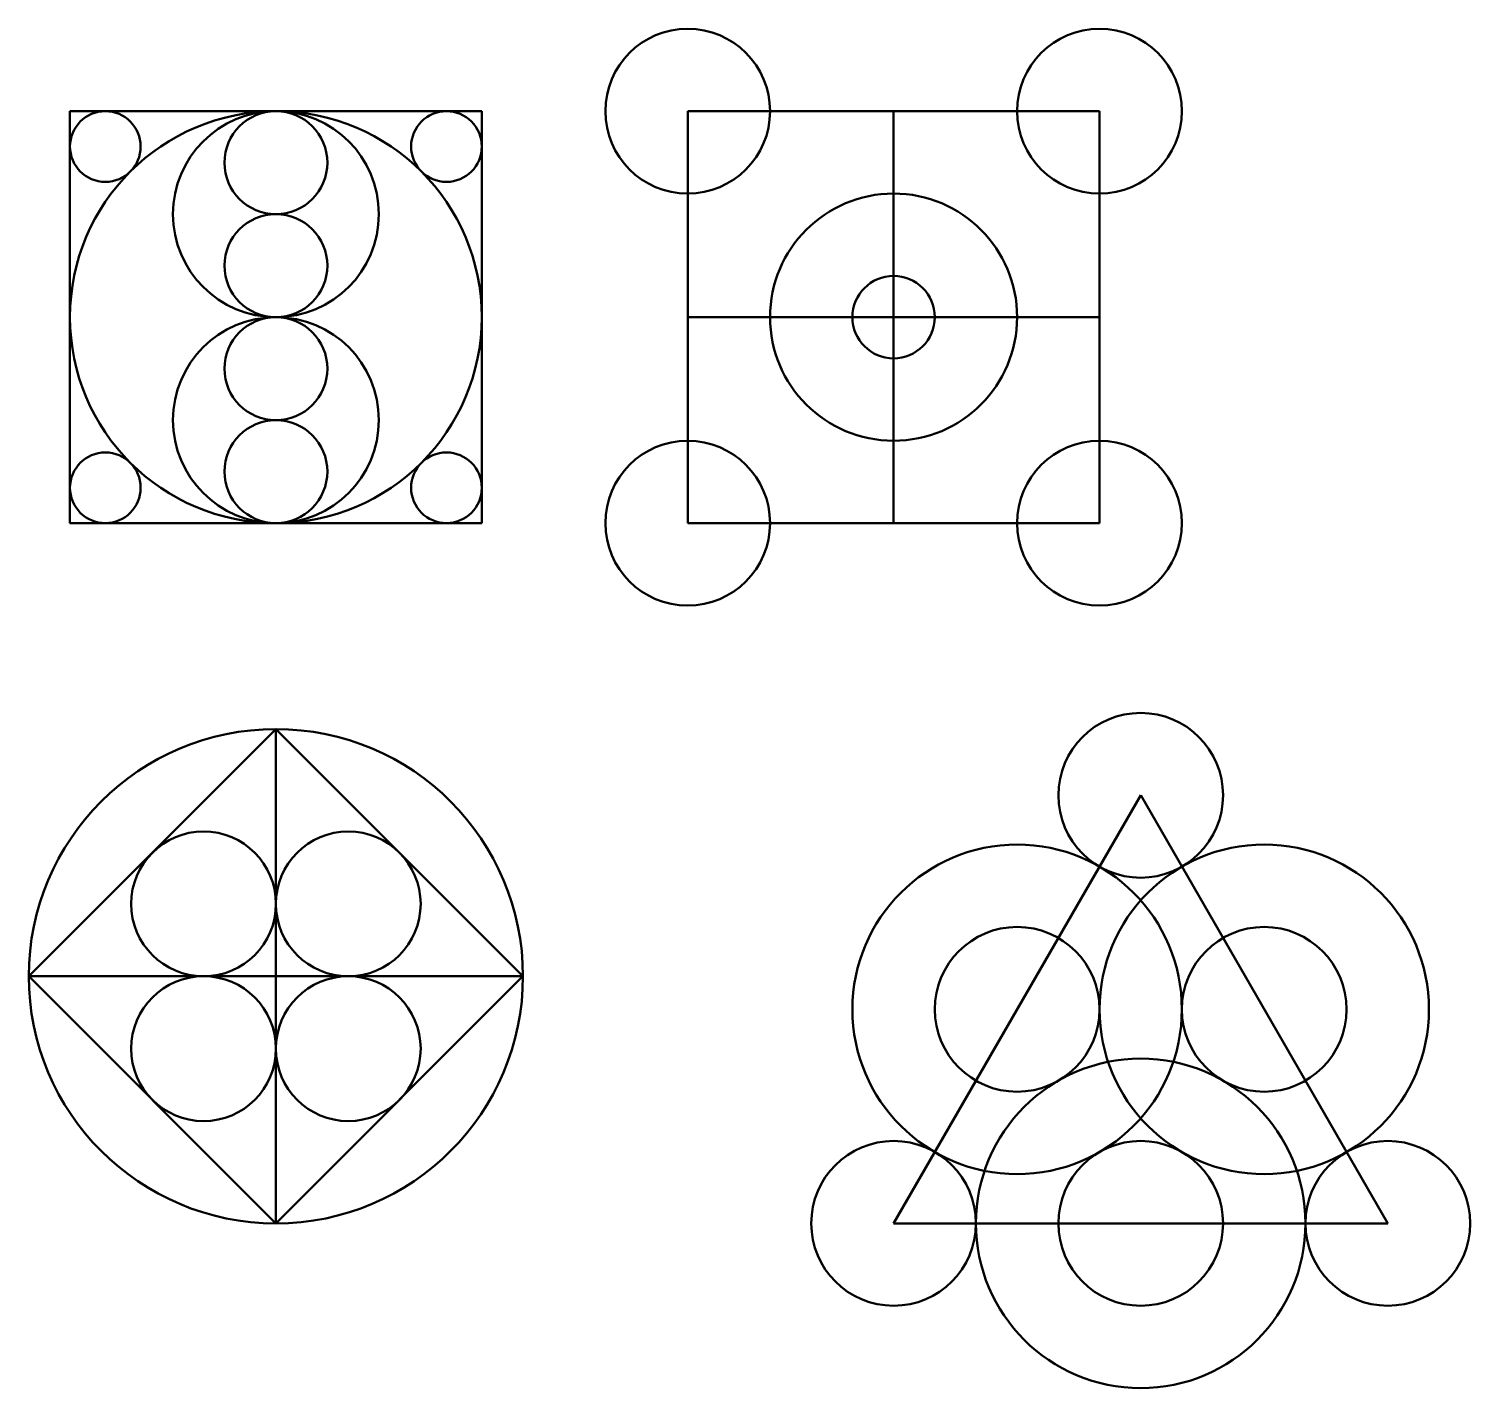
# Model space of a CAD drawing. Header units: millimetres. Extents: x 473 to 648, y 113 to 278.
import ezdxf

# ---------------------------------------------------------------- set-up
doc = ezdxf.new("R2010")
doc.units = ezdxf.units.MM
doc.layers.add('Contornos Visibles', color=7, linetype='Continuous', lineweight=50, true_color=0xffffff)

msp = doc.modelspace()

# ---------------------------------------------------------------- linework, layer by layer
at = {"layer": 'Contornos Visibles'}
for p, q in [((528.39, 268.47), (478.39, 268.47)), ((478.39, 268.47), (478.39, 218.47)), ((528.39, 218.47), (528.39, 268.47)), ((603.39, 268.47), (553.39, 268.47)), ((553.39, 268.47), (553.39, 218.47)), ((578.39, 268.47), (578.39, 218.47)), ((603.39, 218.47), (603.39, 268.47)), ((553.39, 243.47), (603.39, 243.47)), ((478.39, 218.47), (528.39, 218.47)), ((553.39, 218.47), (603.39, 218.47)), ((503.39, 193.47), (503.39, 133.47)), ((608.39, 185.43), (578.39, 133.47)), ((638.39, 133.47), (608.39, 185.43)), ((473.39, 163.47), (533.39, 163.47)), ((578.39, 133.47), (638.39, 133.47))]:
    msp.add_line(p, q, dxfattribs=at)
at = {"layer": 'Contornos Visibles', "flags": 128}
msp.add_lwpolyline([(473.39, 163.47), (503.39, 133.47), (533.39, 163.47), (503.39, 193.47)], close=True, dxfattribs=at)
at = {"layer": 'Contornos Visibles'}
for centre, radius in [((553.39, 268.47), 10), ((603.39, 268.47), 10), ((503.39, 243.47), 25), ((482.68, 264.18), 4.29), ((503.39, 255.97), 12.5), ((503.39, 262.22), 6.25), ((524.1, 264.18), 4.29), ((578.39, 243.47), 15), ((503.39, 249.72), 6.25), ((578.39, 243.47), 5), ((503.39, 230.97), 12.5), ((503.39, 237.22), 6.25), ((503.39, 224.72), 6.25), ((553.39, 218.47), 10), ((603.39, 218.47), 10), ((482.68, 222.76), 4.29), ((524.1, 222.76), 4.29), ((608.39, 185.43), 10), ((503.39, 163.47), 30), ((494.61, 172.25), 8.79), ((512.18, 172.25), 8.79), ((593.39, 159.45), 20), ((623.39, 159.45), 20), ((593.39, 159.45), 10), ((623.39, 159.45), 10), ((494.61, 154.68), 8.79), ((512.18, 154.68), 8.79), ((608.39, 133.47), 20), ((578.39, 133.47), 10), ((608.39, 133.47), 10), ((638.39, 133.47), 10)]:
    msp.add_circle(centre, radius, dxfattribs=at)

doc.saveas('drawing.dxf')
